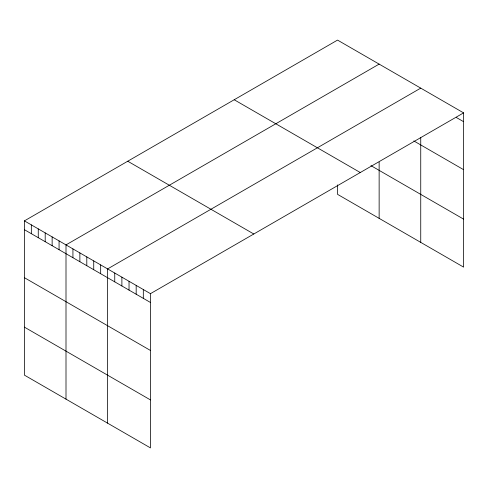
<?xml version="1.0" encoding="UTF-8"?>
<svg xmlns="http://www.w3.org/2000/svg" width="488" height="488" viewBox="0 0 488 488"><rect width="100%" height="100%" fill="white"/><g stroke="black" fill="none" stroke-linecap="round" stroke-linejoin="round"><path stroke-width="0.73" d="M24.4 220.881L150.463 293.66L150.463 447.905L24.4 375.126L24.4 220.881L337.537 40.095L463.6 112.874L463.6 267.119L337.537 194.34L337.537 184.885M379.139 64.111L66.002 244.897L66.002 399.141M420.741 88.127L107.604 268.918L107.604 423.163M150.463 293.66L463.6 112.874M456.457 117.559L463.6 121.683M413.806 140.928L463.6 169.678M370.941 165.633L463.6 219.124M234.203 99.753L360.266 172.532M127.734 161.223L253.797 234.002M24.4 229.689L150.463 302.475M24.4 277.684L150.463 350.469M24.4 327.131L150.463 399.916M420.741 137.659L420.741 242.371M379.139 162.12L379.139 218.356M143.319 289.536L143.319 298.351M136.176 285.413L136.176 294.227M129.033 281.289L129.033 290.104M121.89 277.166L121.89 285.974M114.747 273.042L114.747 281.851M100.668 264.917L100.668 273.725M93.733 260.909L93.733 269.724M86.803 256.908L86.803 265.716M79.867 252.906L79.867 261.714M72.932 248.904L72.932 257.713M59.066 240.895L59.066 249.71M52.137 236.894L52.137 245.702M45.201 232.892L45.201 241.7M38.265 228.884L38.265 237.699M31.336 224.883L31.336 233.697"/></g></svg>
